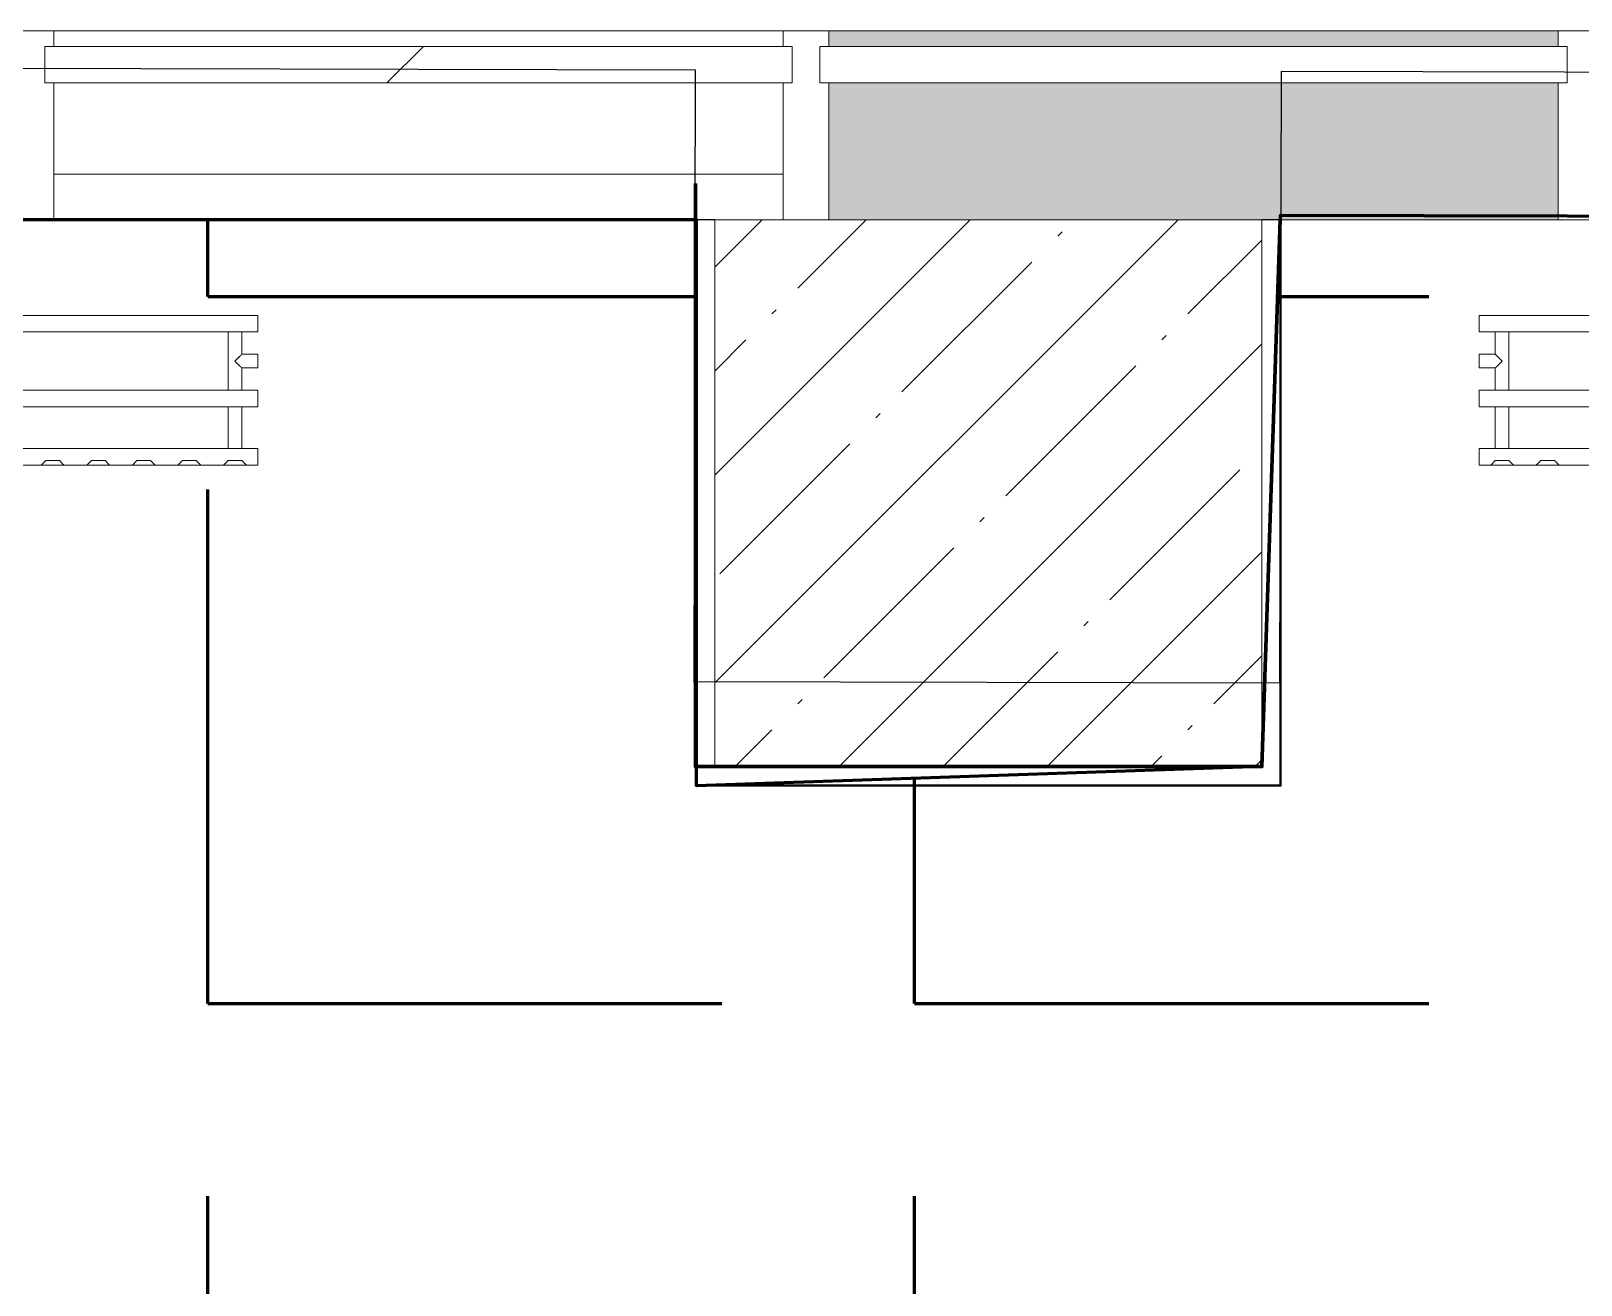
# Model space of a CAD drawing. Header units: millimetres. Extents: x -164500 to 426394, y -23753 to 102118.
# Drawn here: x 8425 to 10125, y 25795 to 27171 of the extents above; entities that cross this region are included whole.
import ezdxf

# ---------------------------------------------------------------- set-up
doc = ezdxf.new("R2010")
doc.units = ezdxf.units.MM
for name, color, linetype, lineweight in [('384 ПК-3', 30, 'Continuous', 120), ('454 плитка КР2', 30, 'Continuous', 60), ('A-FLOR', 7, 'Continuous', 9), ('A-GLAZ-CURT-1', 7, 'Continuous', 5), ('A-GLAZ-CURT-2', 7, 'Continuous', 20), ('A-GLAZ-CWMG', 7, 'Continuous', 9), ('A-GLAZ-CWMG-1', 7, 'Continuous', 20), ('S-COLS-1', 7, 'Continuous', 5)]:
    doc.layers.add(name, color=color, linetype=linetype, lineweight=lineweight)
doc.layers.add('M-EQPM-1', color=7, linetype='Continuous', lineweight=9, true_color=0xb2b2b2)

# ---------------------------------------------------------------- blocks, each defined once
blk = doc.blocks.new('Системная панель - Стекло - 40мм-22856067-Объем проектирования 1 этажа')
at = {"layer": 'A-GLAZ-CURT-1'}
h = blk.add_hatch(dxfattribs=at)
h.set_pattern_fill('FP_59', color=256, style=0, pattern_type=2)
h.set_pattern_definition([(45, (-8985, -27090), (-565.685, 565.685), [400, -1200]), (45, (-9385, -27290), (-565.685, 565.685), [1200, -400]), (45, (-8585, -27490), (-565.685, 565.685), [400, -1200])])
h.paths.add_polyline_path([(-410, -40), (410, -40), (410, 0), (-410, 0)])
at = {"layer": 'A-GLAZ-CURT-2'}
for p, q in [((410, 0), (-410, 0)), ((-410, 0), (-410, -40)), ((410, -40), (410, 0)), ((-410, -40), (410, -40))]:
    blk.add_line(p, q, dxfattribs=at)
blk = doc.blocks.new('Прямоугольный импост - Импост структурный с накладкой - 160мм-20149069-Объем проектирования 1 этажа')
at = {"layer": 'A-GLAZ-CWMG'}
for p, q in [((9185, 27307), (8385, 27307)), ((9185, 27150), (8385, 27150))]:
    blk.add_line(p, q, dxfattribs=at)
blk = doc.blocks.new('Прямоугольный импост - Импост структурный с накладкой - 190мм-20153693-Объем проектирования 1 этажа')
at = {"layer": 'A-GLAZ-CWMG-1'}
for p, q in [((-25, 40), (-25, 190)), ((-25, 190), (25, 190)), ((25, 190), (25, 40)), ((-15, 40), (-25, 40)), ((-15, 0), (-15, 40)), ((15, 40), (15, 0)), ((25, 40), (15, 40)), ((-25, -17), (-25, 0)), ((-25, 0), (-15, 0)), ((15, 0), (25, 0)), ((25, 0), (25, -17)), ((25, -17), (-25, -17))]:
    blk.add_line(p, q, dxfattribs=at)
blk = doc.blocks.new('Системная панель - Стекло - 40мм-V59-Объем проектирования 1 этажа')
at = {"layer": 'A-GLAZ-CURT-1'}
h = blk.add_hatch(dxfattribs=at)
h.set_pattern_fill('FP_84', color=256, style=0, pattern_type=2)
h.set_pattern_definition([(45, (-9835, -27090), (-565.685, 565.685), [400, -1200]), (45, (-10235, -27290), (-565.685, 565.685), [1200, -400]), (45, (-9435, -27490), (-565.685, 565.685), [400, -1200])])
h.paths.add_polyline_path([(357.5, -40), (410, -40), (410, 0), (-410, 0), (-410, -40), (95.5, -40)])
at = {"layer": 'A-GLAZ-CURT-2'}
for p, q in [((410, 0), (-410, 0)), ((-410, 0), (-410, -40)), ((410, -40), (410, 0)), ((-410, -40), (410, -40))]:
    blk.add_line(p, q, dxfattribs=at)
blk = doc.blocks.new('Прямоугольный импост - Импост структурный с накладкой - 190мм-23186023-Объем проектирования 1 этажа')
at = {"layer": 'A-GLAZ-CWMG'}
for points in [[(9992.5, 27290), (10035, 27290), (10035, 27307), (9235, 27307), (9235, 27290)], [(9992.5, 27100), (10035, 27100), (10035, 27250), (9235, 27250), (9235, 27100), (9730, 27100)]]:
    blk.add_hatch(color=256, dxfattribs=at).paths.add_polyline_path(points)
for p, q in [((10035, 27307), (9235, 27307)), ((10035, 27100), (9730, 27100))]:
    blk.add_line(p, q, dxfattribs=at)
blk = doc.blocks.new('Прямоугольный импост - Импост структурный с накладкой - 190мм-V60-Объем проектирования 1 этажа')
at = {"layer": 'A-GLAZ-CWMG-1'}
for p, q in [((-25, 40), (-25, 190)), ((25, 190), (25, 40)), ((-15, 40), (-25, 40)), ((-15, 0), (-15, 40)), ((15, 40), (15, 0)), ((25, 40), (15, 40)), ((-25, -17), (-25, 0)), ((-25, 0), (-15, 0)), ((15, 0), (25, 0)), ((25, 0), (25, -17)), ((25, -17), (-25, -17))]:
    blk.add_line(p, q, dxfattribs=at)
blk = doc.blocks.new('BSC_Колонна _Прямоугольная - 600х600-V146-Объем проектирования 1 этажа')
at = {"layer": 'S-COLS-1'}
h = blk.add_hatch(dxfattribs=at)
h.set_pattern_fill('FP_151', color=256, style=0, pattern_type=2)
h.set_pattern_definition([(45, (-9410, -26800), (-114.04925, 114.04925), []), (45, (-9295.95, -26800), (-114.04925, 114.04925), [201.613, -40.323, 6.706, -33.617])])
h.paths.add_polyline_path([(66.7, -300), (300, -300), (300, 300), (-300, 300), (-300, -300)])
for p, q in [((300, 300), (-300, 300)), ((-300, 300), (-300, -300)), ((300, -300), (300, 300)), ((-300, -300), (300, -300))]:
    blk.add_line(p, q, dxfattribs=at)
blk = doc.blocks.new('radiator_prado_classic_z_tip_30_po exemplyaru - Classic Z Тип 30-500-V250-Объем проектирования 1 этажа')
at = {"layer": 'M-EQPM-1'}
for p, q in [((1800, 228), (0, 228)), ((1687.5, 228), (1712.5, 228)), ((1712.5, 228), (1737.5, 228)), ((1737.5, 228), (1712.5, 228)), ((1712.5, 228), (1737.5, 228)), ((1712.5, 228), (1717.5, 223)), ((1712.5, 228), (1717.5, 223)), ((1732.5, 223), (1717.5, 223)), ((1717.5, 223), (1732.5, 223)), ((1732.5, 223), (1737.5, 228)), ((1737.5, 228), (1732.5, 223)), ((1737.5, 228), (1762.5, 228)), ((1762.5, 228), (1787.5, 228)), ((1787.5, 228), (1762.5, 228)), ((1762.5, 228), (1787.5, 228)), ((1762.5, 228), (1767.5, 223)), ((1762.5, 228), (1767.5, 223)), ((1782.5, 223), (1767.5, 223)), ((1767.5, 223), (1782.5, 223)), ((1782.5, 223), (1787.5, 228)), ((1787.5, 228), (1782.5, 223)), ((1787.5, 228), (1800, 228)), ((1800, 210), (1800, 228)), ((1800, 228), (1800, 210)), ((0, 210), (1800, 210)), ((1767.8, 210), (32.2, 210)), ((1767.5, 210), (1767.5, 164)), ((1767.5, 210), (1767.5, 164)), ((1767.8, 210), (1767.5, 210)), ((1767.5, 210), (1782.5, 210)), ((1767.8, 210), (1767.5, 210)), ((1767.5, 210), (1767.8, 210)), ((1782.2, 210), (1767.8, 210)), ((1782.2, 210), (1767.8, 210)), ((1767.8, 210), (1782.2, 210)), ((1782.5, 210), (1782.2, 210)), ((1782.5, 210), (1782.2, 210)), ((1782.2, 210), (1782.5, 210)), ((1800, 210), (1782.2, 210)), ((1782.5, 164), (1782.5, 210)), ((1782.5, 164), (1782.5, 210)), ((1800, 164), (0, 164)), ((32.2, 164), (1767.8, 164)), ((1767.8, 164), (1767.5, 164)), ((1767.5, 164), (1782.5, 164)), ((1767.8, 164), (1767.5, 164)), ((1767.5, 164), (1767.8, 164)), ((1782.2, 164), (1767.8, 164)), ((1782.2, 164), (1767.8, 164)), ((1767.8, 164), (1782.2, 164)), ((1782.5, 164), (1782.2, 164)), ((1782.5, 164), (1782.2, 164)), ((1782.2, 164), (1782.5, 164)), ((1782.2, 164), (1800, 164)), ((1800, 146), (1800, 164)), ((1800, 164), (1800, 146)), ((0, 146), (1800, 146)), ((1767.8, 146), (32.2, 146)), ((1767.5, 146), (1767.5, 82)), ((1767.5, 146), (1767.5, 82)), ((1767.5, 146), (1767.8, 146)), ((1782.5, 146), (1767.5, 146)), ((1767.5, 146), (1767.8, 146)), ((1767.8, 146), (1767.5, 146)), ((1767.8, 146), (1781.5, 146)), ((1767.8, 146), (1781.5, 146)), ((1781.5, 146), (1767.8, 146)), ((1781.5, 146), (1782.5, 146)), ((1781.5, 146), (1782.5, 146)), ((1782.5, 146), (1781.5, 146)), ((1800, 146), (1781.5, 146)), ((1782.5, 121.5), (1782.5, 146)), ((1782.5, 121.5), (1782.5, 146)), ((1800, 121.5), (1782.5, 121.5)), ((1800, 121.5), (1782.5, 121.5)), ((1800, 121.5), (1800, 106.5)), ((1800, 120.5), (1800, 121.5)), ((1800, 121.5), (1800, 120.5)), ((1800, 120.5), (1800, 121.5)), ((1800, 107.5), (1800, 120.5)), ((1800, 120.5), (1800, 107.5)), ((1800, 107.5), (1800, 120.5)), ((1782.5, 82), (1782.5, 106.5)), ((1782.5, 106.5), (1800, 106.5)), ((1782.5, 82), (1782.5, 106.5)), ((1782.5, 106.5), (1800, 106.5)), ((1800, 106.5), (1800, 107.5)), ((1800, 107.5), (1800, 106.5)), ((1800, 106.5), (1800, 107.5)), ((1800, 82), (0, 82)), ((32.2, 82), (1767.8, 82)), ((1767.8, 82), (1767.5, 82)), ((1767.5, 82), (1782.5, 82)), ((1767.8, 82), (1767.5, 82)), ((1767.5, 82), (1767.8, 82)), ((1781.5, 82), (1767.8, 82)), ((1781.5, 82), (1767.8, 82)), ((1767.8, 82), (1781.5, 82)), ((1782.5, 82), (1781.5, 82)), ((1782.5, 82), (1781.5, 82)), ((1781.5, 82), (1782.5, 82)), ((1781.5, 82), (1800, 82)), ((1800, 64), (1800, 82)), ((1800, 82), (1800, 64)), ((1800, 64), (0, 64)), ((0, 64), (1800, 64))]:
    blk.add_line(p, q, dxfattribs=at)
for points, knots in [([(1775, 114), (1775.5, 114.5), (1776.4, 115.4), (1777.6, 116.6), (1778.4, 117.4), (1778.9, 117.9), (1779.2, 118.2), (1779.5, 118.5), (1779.8, 118.8), (1780.1, 119.2), (1780.4, 119.4), (1780.7, 119.7), (1781, 120), (1781.3, 120.3), (1781.5, 120.5), (1781.7, 120.7), (1781.9, 120.9), (1782.1, 121.1), (1782.2, 121.2), (1782.3, 121.3), (1782.5, 121.5), (1782.5, 121.5), (1782.5, 121.5)], [0, 0, 0, 0, 0.142857, 0.285714, 0.357143, 0.392857, 0.428571, 0.464286, 0.5, 0.535714, 0.571429, 0.607143, 0.642857, 0.678571, 0.714286, 0.75, 0.785714, 0.821429, 0.857143, 0.892857, 0.928571, 1, 1, 1, 1]), ([(1780.4, 119.4), (1780.3, 119.3), (1780.1, 119.2), (1779.7, 118.7), (1779.3, 118.3), (1778.9, 117.9), (1778.4, 117.4), (1778.1, 117.1), (1777.9, 116.9)], [0.4285714, 0.4285714, 0.4285714, 0.4285714, 0.4642857, 0.5, 0.5714286, 0.6071429, 0.6428571, 0.7142857, 0.7142857, 0.7142857, 0.7142857]), ([(1780.4, 119.4), (1780.3, 119.3), (1780.1, 119.2), (1779.7, 118.7), (1779.3, 118.3), (1778.9, 117.9), (1778.4, 117.4), (1778.1, 117.1), (1777.9, 116.9)], [0.4285714, 0.4285714, 0.4285714, 0.4285714, 0.4642857, 0.5, 0.5714286, 0.6071429, 0.6428571, 0.7142857, 0.7142857, 0.7142857, 0.7142857]), ([(1777.9, 116.9), (1778.1, 117.1), (1778.4, 117.4), (1778.9, 117.9), (1779.2, 118.2), (1779.5, 118.5), (1779.8, 118.8), (1780.1, 119.2), (1780.3, 119.3), (1780.4, 119.4)], [0.2857143, 0.2857143, 0.2857143, 0.2857143, 0.3571429, 0.3928571, 0.4285714, 0.4642857, 0.5, 0.5357143, 0.5714286, 0.5714286, 0.5714286, 0.5714286]), ([(1782.5, 121.5), (1782.5, 121.5), (1782.5, 121.5), (1782.3, 121.3), (1782.2, 121.2), (1782.1, 121.1), (1781.9, 120.9), (1781.7, 120.7), (1781.6, 120.6), (1781.5, 120.5)], [0, 0, 0, 0, 0.0714286, 0.1071429, 0.1428571, 0.1785714, 0.2142857, 0.25, 0.2857143, 0.2857143, 0.2857143, 0.2857143]), ([(1782.5, 121.5), (1782.5, 121.5), (1782.5, 121.5), (1782.3, 121.3), (1782.2, 121.2), (1782.1, 121.1), (1781.9, 120.9), (1781.7, 120.7), (1781.6, 120.6), (1781.5, 120.5)], [0, 0, 0, 0, 0.0714286, 0.1071429, 0.1428571, 0.1785714, 0.2142857, 0.25, 0.2857143, 0.2857143, 0.2857143, 0.2857143]), ([(1781.5, 120.5), (1781.6, 120.6), (1781.7, 120.7), (1781.9, 120.9), (1782.1, 121.1), (1782.2, 121.2), (1782.3, 121.3), (1782.5, 121.5), (1782.5, 121.5), (1782.5, 121.5)], [0.7142857, 0.7142857, 0.7142857, 0.7142857, 0.75, 0.7857143, 0.8214286, 0.8571429, 0.8928571, 0.9285714, 1, 1, 1, 1]), ([(1782.5, 106.5), (1782.5, 106.5), (1782.5, 106.5), (1782.3, 106.7), (1782.2, 106.8), (1782.1, 106.9), (1781.9, 107.1), (1781.7, 107.3), (1781.5, 107.5), (1781.3, 107.7), (1781, 108), (1780.7, 108.3), (1780.4, 108.6), (1780.1, 108.8), (1779.7, 109.3), (1779.3, 109.7), (1778.9, 110.1), (1778.4, 110.6), (1777.6, 111.4), (1776.4, 112.6), (1775.5, 113.5), (1775, 114)], [0, 0, 0, 0, 0.071429, 0.107143, 0.142857, 0.178571, 0.214286, 0.25, 0.285714, 0.321429, 0.357143, 0.392857, 0.428571, 0.464286, 0.5, 0.571429, 0.607143, 0.642857, 0.714286, 0.857143, 1, 1, 1, 1]), ([(1777.9, 111.1), (1778.1, 110.9), (1778.4, 110.6), (1778.9, 110.1), (1779.2, 109.8), (1779.5, 109.5), (1779.8, 109.2), (1780.1, 108.8), (1780.3, 108.7), (1780.4, 108.6)], [0.2857143, 0.2857143, 0.2857143, 0.2857143, 0.3571429, 0.3928571, 0.4285714, 0.4642857, 0.5, 0.5357143, 0.5714286, 0.5714286, 0.5714286, 0.5714286]), ([(1777.9, 111.1), (1778.1, 110.9), (1778.4, 110.6), (1778.9, 110.1), (1779.1, 109.9), (1779.2, 109.8)], [0.2857143, 0.2857143, 0.2857143, 0.2857143, 0.3571429, 0.3928571, 0.4285714, 0.4285714, 0.4285714, 0.4285714]), ([(1780.4, 108.6), (1780.3, 108.7), (1780.1, 108.8), (1779.7, 109.3), (1779.3, 109.7), (1778.9, 110.1), (1778.4, 110.6), (1778.1, 110.9), (1777.9, 111.1)], [0.4285714, 0.4285714, 0.4285714, 0.4285714, 0.4642857, 0.5, 0.5714286, 0.6071429, 0.6428571, 0.7142857, 0.7142857, 0.7142857, 0.7142857]), ([(1781.5, 107.5), (1781.6, 107.4), (1781.7, 107.3), (1781.9, 107.1), (1782.1, 106.9), (1782.2, 106.8), (1782.3, 106.7), (1782.5, 106.5), (1782.5, 106.5), (1782.5, 106.5)], [0.7142857, 0.7142857, 0.7142857, 0.7142857, 0.75, 0.7857143, 0.8214286, 0.8571429, 0.8928571, 0.9285714, 1, 1, 1, 1]), ([(1781.5, 107.5), (1781.6, 107.4), (1781.7, 107.3), (1781.9, 107.1), (1782.1, 106.9), (1782.2, 106.8), (1782.3, 106.7), (1782.5, 106.5), (1782.5, 106.5), (1782.5, 106.5)], [0.7142857, 0.7142857, 0.7142857, 0.7142857, 0.75, 0.7857143, 0.8214286, 0.8571429, 0.8928571, 0.9285714, 1, 1, 1, 1]), ([(1782.5, 106.5), (1782.5, 106.5), (1782.5, 106.5), (1782.3, 106.7), (1782.2, 106.8), (1782.1, 106.9), (1781.9, 107.1), (1781.7, 107.3), (1781.6, 107.4), (1781.5, 107.5)], [0, 0, 0, 0, 0.0714286, 0.1071429, 0.1428571, 0.1785714, 0.2142857, 0.25, 0.2857143, 0.2857143, 0.2857143, 0.2857143])]:
    blk.add_open_spline(points, degree=3, knots=knots, dxfattribs=at)
for points in [[(1781.5, 120.5), (1781.4, 120.4), (1781.3, 120.3), (1781, 120), (1780.7, 119.7), (1780.5, 119.5), (1780.4, 119.4)], [(1781.5, 120.5), (1781.4, 120.4), (1781.3, 120.3), (1781, 120), (1780.7, 119.7), (1780.5, 119.5), (1780.4, 119.4)], [(1780.4, 119.4), (1780.5, 119.5), (1780.7, 119.7), (1781, 120), (1781.3, 120.3), (1781.4, 120.4), (1781.5, 120.5)], [(1777.9, 116.9), (1777.4, 116.4), (1776.4, 115.4), (1775.5, 114.5), (1775, 114)], [(1777.9, 116.9), (1777.4, 116.4), (1776.4, 115.4), (1775.5, 114.5), (1775, 114)], [(1775, 114), (1775.5, 114.5), (1776.4, 115.4), (1777.4, 116.4), (1777.9, 116.9)], [(1775, 114), (1775.5, 113.5), (1776.4, 112.6), (1777.4, 111.6), (1777.9, 111.1)], [(1775, 114), (1775.5, 113.5), (1776.4, 112.6), (1777.4, 111.6), (1777.9, 111.1)], [(1777.9, 111.1), (1777.4, 111.6), (1776.4, 112.6), (1775.5, 113.5), (1775, 114)], [(1779.2, 109.8), (1779.3, 109.7), (1779.5, 109.5), (1779.8, 109.2), (1780.1, 108.8), (1780.3, 108.7), (1780.4, 108.6)], [(1780.4, 108.6), (1780.5, 108.5), (1780.7, 108.3), (1781, 108), (1781.3, 107.7), (1781.4, 107.6), (1781.5, 107.5)], [(1780.4, 108.6), (1780.5, 108.5), (1780.7, 108.3), (1781, 108), (1781.3, 107.7), (1781.4, 107.6), (1781.5, 107.5)], [(1781.5, 107.5), (1781.4, 107.6), (1781.3, 107.7), (1781, 108), (1780.7, 108.3), (1780.5, 108.5), (1780.4, 108.6)]]:
    blk.add_open_spline(points, degree=3, dxfattribs=at)
blk = doc.blocks.new('radiator_prado_classic_z_tip_30_po exemplyaru - Classic Z Тип 30-500-V251-Объем проектирования 1 этажа')
at = {"layer": 'M-EQPM-1'}
for p, q in [((0, 228), (0, 210)), ((1800, 228), (0, 228)), ((0, 210), (0, 228)), ((0, 228), (12.5, 228)), ((12.5, 228), (37.5, 228)), ((37.5, 228), (12.5, 228)), ((12.5, 228), (37.5, 228)), ((12.5, 228), (17.5, 223)), ((12.5, 228), (17.5, 223)), ((32.5, 223), (17.5, 223)), ((17.5, 223), (32.5, 223)), ((32.5, 223), (37.5, 228)), ((37.5, 228), (32.5, 223)), ((37.5, 228), (62.5, 228)), ((62.5, 228), (87.5, 228)), ((87.5, 228), (62.5, 228)), ((62.5, 228), (87.5, 228)), ((62.5, 228), (67.5, 223)), ((62.5, 228), (67.5, 223)), ((82.5, 223), (67.5, 223)), ((67.5, 223), (82.5, 223)), ((82.5, 223), (87.5, 228)), ((87.5, 228), (82.5, 223)), ((87.5, 228), (112.5, 228)), ((112.5, 228), (137.5, 228)), ((137.5, 228), (112.5, 228)), ((112.5, 228), (137.5, 228)), ((112.5, 228), (117.5, 223)), ((112.5, 228), (117.5, 223)), ((132.5, 223), (117.5, 223)), ((117.5, 223), (132.5, 223)), ((132.5, 223), (137.5, 228)), ((137.5, 228), (132.5, 223)), ((137.5, 228), (162.5, 228)), ((187.5, 228), (162.5, 228)), ((162.5, 228), (187.5, 228)), ((162.5, 228), (167.5, 223)), ((162.5, 228), (167.5, 223)), ((163.5, 228), (187.5, 228)), ((182.5, 223), (167.5, 223)), ((167.5, 223), (182.5, 223)), ((182.5, 223), (187.5, 228)), ((187.5, 228), (182.5, 223)), ((187.5, 228), (212.5, 228)), ((212.5, 228), (237.5, 228)), ((237.5, 228), (212.5, 228)), ((212.5, 228), (237.5, 228)), ((212.5, 228), (217.5, 223)), ((212.5, 228), (217.5, 223)), ((232.5, 223), (217.5, 223)), ((217.5, 223), (232.5, 223)), ((232.5, 223), (237.5, 228)), ((237.5, 228), (232.5, 223)), ((237.5, 228), (262.5, 228)), ((0, 210), (1800, 210)), ((17.8, 210), (0, 210)), ((17.5, 210), (17.5, 164)), ((17.5, 210), (17.5, 164)), ((17.8, 210), (17.5, 210)), ((17.5, 210), (17.8, 210)), ((17.8, 210), (17.5, 210)), ((17.5, 210), (32.5, 210)), ((32.2, 210), (17.8, 210)), ((17.8, 210), (32.2, 210)), ((32.2, 210), (17.8, 210)), ((32.5, 210), (32.2, 210)), ((32.2, 210), (32.5, 210)), ((32.5, 210), (32.2, 210)), ((1767.8, 210), (32.2, 210)), ((32.5, 164), (32.5, 210)), ((32.5, 164), (32.5, 210)), ((1800, 164), (0, 164)), ((0, 164), (0, 146)), ((0, 146), (0, 164)), ((0, 164), (17.8, 164)), ((17.8, 164), (17.5, 164)), ((17.5, 164), (17.8, 164)), ((17.8, 164), (17.5, 164)), ((17.5, 164), (32.5, 164)), ((32.2, 164), (17.8, 164)), ((17.8, 164), (32.2, 164)), ((32.2, 164), (17.8, 164)), ((32.5, 164), (32.2, 164)), ((32.2, 164), (32.5, 164)), ((32.5, 164), (32.2, 164)), ((32.2, 164), (1767.8, 164)), ((0, 146), (1800, 146)), ((18.5, 146), (0, 146)), ((17.5, 146), (17.5, 121.5)), ((17.5, 146), (17.5, 121.5)), ((17.5, 146), (18.5, 146)), ((18.5, 146), (17.5, 146)), ((17.5, 146), (18.5, 146)), ((32.5, 146), (17.5, 146)), ((18.5, 146), (32.2, 146)), ((32.2, 146), (18.5, 146)), ((18.5, 146), (32.2, 146)), ((32.2, 146), (32.5, 146)), ((32.5, 146), (32.2, 146)), ((32.2, 146), (32.5, 146)), ((1767.8, 146), (32.2, 146)), ((32.5, 82), (32.5, 146)), ((32.5, 82), (32.5, 146)), ((17.5, 121.5), (0, 121.5)), ((17.5, 121.5), (0, 121.5)), ((0, 121.5), (0, 120.5)), ((0, 106.5), (0, 121.5)), ((0, 120.5), (0, 107.5)), ((0, 120.5), (0, 119.3)), ((0, 114), (0, 120.5)), ((0, 120.5), (0, 120.5)), ((0, 119.3), (0, 117.8)), ((0, 117.8), (0, 114)), ((0, 114), (0, 110.3)), ((0, 107.5), (0, 114)), ((0, 110.3), (0, 108.7)), ((0, 108.7), (0, 107.5)), ((0, 107.5), (0, 106.5)), ((0, 107.5), (0, 107.5)), ((0, 106.5), (17.5, 106.5)), ((0, 106.5), (17.5, 106.5)), ((17.5, 106.5), (17.5, 82)), ((17.5, 106.5), (17.5, 82)), ((1800, 82), (0, 82)), ((0, 82), (0, 64)), ((0, 64), (0, 82)), ((0, 82), (18.5, 82)), ((18.5, 82), (17.5, 82)), ((17.5, 82), (18.5, 82)), ((18.5, 82), (17.5, 82)), ((17.5, 82), (32.5, 82)), ((32.2, 82), (18.5, 82)), ((18.5, 82), (32.2, 82)), ((32.2, 82), (18.5, 82)), ((32.5, 82), (32.2, 82)), ((32.2, 82), (32.5, 82)), ((32.5, 82), (32.2, 82)), ((32.2, 82), (1767.8, 82)), ((1800, 64), (0, 64)), ((0, 64), (1800, 64))]:
    blk.add_line(p, q, dxfattribs=at)
for points, knots in [([(18.5, 120.5), (18.4, 120.6), (18.3, 120.7), (18.1, 120.9), (17.9, 121.1), (17.8, 121.2), (17.7, 121.3), (17.5, 121.5), (17.5, 121.5), (17.5, 121.5)], [0.7142857, 0.7142857, 0.7142857, 0.7142857, 0.75, 0.7857143, 0.8214286, 0.8571429, 0.8928571, 0.9285714, 1, 1, 1, 1]), ([(17.5, 121.5), (17.5, 121.5), (17.5, 121.5), (17.7, 121.3), (17.8, 121.2), (17.9, 121.1), (18.1, 120.9), (18.3, 120.7), (18.4, 120.6), (18.5, 120.5)], [0, 0, 0, 0, 0.0714286, 0.1071429, 0.1428571, 0.1785714, 0.2142857, 0.25, 0.2857143, 0.2857143, 0.2857143, 0.2857143]), ([(17.5, 121.5), (17.5, 121.5), (17.5, 121.5), (17.7, 121.3), (17.8, 121.2), (17.9, 121.1), (18.1, 120.9), (18.3, 120.7), (18.4, 120.6), (18.5, 120.5)], [0, 0, 0, 0, 0.0714286, 0.1071429, 0.1428571, 0.1785714, 0.2142857, 0.25, 0.2857143, 0.2857143, 0.2857143, 0.2857143]), ([(25, 114), (24.5, 114.5), (23.6, 115.4), (22.4, 116.6), (21.6, 117.4), (21.1, 117.9), (20.8, 118.2), (20.5, 118.5), (20.2, 118.8), (19.8, 119.1), (19.6, 119.4), (19.3, 119.7), (19, 120), (18.7, 120.3), (18.5, 120.5), (18.3, 120.7), (18.1, 120.9), (17.9, 121.1), (17.8, 121.2), (17.7, 121.3), (17.5, 121.5), (17.5, 121.5), (17.5, 121.5)], [0, 0, 0, 0, 0.142857, 0.285714, 0.357143, 0.392857, 0.428571, 0.464286, 0.5, 0.535714, 0.571429, 0.607143, 0.642857, 0.678571, 0.714286, 0.75, 0.785714, 0.821429, 0.857143, 0.892857, 0.928571, 1, 1, 1, 1]), ([(22.1, 116.9), (21.9, 117.1), (21.6, 117.4), (21.1, 117.9), (20.8, 118.2), (20.5, 118.5), (20.2, 118.8), (19.9, 119.2), (19.7, 119.3), (19.6, 119.4)], [0.2857143, 0.2857143, 0.2857143, 0.2857143, 0.3571429, 0.3928571, 0.4285714, 0.4642857, 0.5, 0.5357143, 0.5714286, 0.5714286, 0.5714286, 0.5714286]), ([(19.6, 119.4), (19.7, 119.3), (19.9, 119.2), (20.3, 118.7), (20.7, 118.3), (21.1, 117.9), (21.6, 117.4), (21.9, 117.1), (22.1, 116.9)], [0.4285714, 0.4285714, 0.4285714, 0.4285714, 0.4642857, 0.5, 0.5714286, 0.6071429, 0.6428571, 0.7142857, 0.7142857, 0.7142857, 0.7142857]), ([(19.6, 119.4), (19.7, 119.3), (19.8, 119.1), (20.3, 118.7), (20.7, 118.3), (21.1, 117.9), (21.6, 117.4), (21.9, 117.1), (22.1, 116.9)], [0.4285714, 0.4285714, 0.4285714, 0.4285714, 0.4642857, 0.5, 0.5714286, 0.6071429, 0.6428571, 0.7142857, 0.7142857, 0.7142857, 0.7142857]), ([(17.5, 106.5), (17.5, 106.5), (17.5, 106.5), (17.7, 106.7), (17.8, 106.8), (17.9, 106.9), (18.1, 107.1), (18.3, 107.3), (18.5, 107.5), (18.7, 107.7), (19, 108), (19.3, 108.3), (19.6, 108.6), (19.8, 108.9), (20.3, 109.3), (20.7, 109.7), (21.1, 110.1), (21.6, 110.6), (22.4, 111.4), (23.6, 112.6), (24.5, 113.5), (25, 114)], [0, 0, 0, 0, 0.071429, 0.107143, 0.142857, 0.178571, 0.214286, 0.25, 0.285714, 0.321429, 0.357143, 0.392857, 0.428571, 0.464286, 0.5, 0.571429, 0.607143, 0.642857, 0.714286, 0.857143, 1, 1, 1, 1]), ([(17.5, 106.5), (17.5, 106.5), (17.5, 106.5), (17.7, 106.7), (17.8, 106.8), (17.9, 106.9), (18.1, 107.1), (18.3, 107.3), (18.4, 107.4), (18.5, 107.5)], [0, 0, 0, 0, 0.0714286, 0.1071429, 0.1428571, 0.1785714, 0.2142857, 0.25, 0.2857143, 0.2857143, 0.2857143, 0.2857143]), ([(18.5, 107.5), (18.4, 107.4), (18.3, 107.3), (18.1, 107.1), (17.9, 106.9), (17.8, 106.8), (17.7, 106.7), (17.5, 106.5), (17.5, 106.5), (17.5, 106.5)], [0.7142857, 0.7142857, 0.7142857, 0.7142857, 0.75, 0.7857143, 0.8214286, 0.8571429, 0.8928571, 0.9285714, 1, 1, 1, 1]), ([(18.5, 107.5), (18.4, 107.4), (18.3, 107.3), (18.1, 107.1), (17.9, 106.9), (17.8, 106.8), (17.7, 106.7), (17.5, 106.5), (17.5, 106.5), (17.5, 106.5)], [0.7142857, 0.7142857, 0.7142857, 0.7142857, 0.75, 0.7857143, 0.8214286, 0.8571429, 0.8928571, 0.9285714, 1, 1, 1, 1]), ([(19.6, 108.6), (19.7, 108.7), (19.9, 108.8), (20.3, 109.3), (20.7, 109.7), (21.1, 110.1), (21.6, 110.6), (21.9, 110.9), (22.1, 111.1)], [0.4285714, 0.4285714, 0.4285714, 0.4285714, 0.4642857, 0.5, 0.5714286, 0.6071429, 0.6428571, 0.7142857, 0.7142857, 0.7142857, 0.7142857]), ([(22.1, 111.1), (21.9, 110.9), (21.6, 110.6), (21.1, 110.1), (20.8, 109.8), (20.5, 109.5), (20.2, 109.2), (19.9, 108.8), (19.7, 108.7), (19.6, 108.6)], [0.2857143, 0.2857143, 0.2857143, 0.2857143, 0.3571429, 0.3928571, 0.4285714, 0.4642857, 0.5, 0.5357143, 0.5714286, 0.5714286, 0.5714286, 0.5714286]), ([(22.1, 111.1), (21.9, 110.9), (21.6, 110.6), (21.1, 110.1), (20.8, 109.8), (20.5, 109.5), (20.2, 109.2), (19.8, 108.9), (19.7, 108.7), (19.6, 108.6)], [0.2857143, 0.2857143, 0.2857143, 0.2857143, 0.3571429, 0.3928571, 0.4285714, 0.4642857, 0.5, 0.5357143, 0.5714286, 0.5714286, 0.5714286, 0.5714286])]:
    blk.add_open_spline(points, degree=3, knots=knots, dxfattribs=at)
for points in [[(19.6, 119.4), (19.5, 119.5), (19.3, 119.7), (19, 120), (18.7, 120.3), (18.6, 120.4), (18.5, 120.5)], [(18.5, 120.5), (18.6, 120.4), (18.7, 120.3), (19, 120), (19.3, 119.7), (19.5, 119.5), (19.6, 119.4)], [(18.5, 120.5), (18.6, 120.4), (18.7, 120.3), (19, 120), (19.3, 119.7), (19.5, 119.5), (19.6, 119.4)], [(18.5, 107.5), (18.6, 107.6), (18.7, 107.7), (19, 108), (19.3, 108.3), (19.5, 108.5), (19.6, 108.6)], [(19.6, 108.6), (19.5, 108.5), (19.3, 108.3), (19, 108), (18.7, 107.7), (18.6, 107.6), (18.5, 107.5)], [(19.6, 108.6), (19.5, 108.5), (19.3, 108.3), (19, 108), (18.7, 107.7), (18.6, 107.6), (18.5, 107.5)], [(25, 114), (24.5, 114.5), (23.6, 115.4), (22.6, 116.4), (22.1, 116.9)], [(22.1, 116.9), (22.6, 116.4), (23.6, 115.4), (24.5, 114.5), (25, 114)], [(22.1, 116.9), (22.6, 116.4), (23.6, 115.4), (24.5, 114.5), (25, 114)], [(22.1, 111.1), (22.6, 111.6), (23.6, 112.6), (24.5, 113.5), (25, 114)], [(25, 114), (24.5, 113.5), (23.6, 112.6), (22.6, 111.6), (22.1, 111.1)], [(25, 114), (24.5, 113.5), (23.6, 112.6), (22.6, 111.6), (22.1, 111.1)]]:
    blk.add_open_spline(points, degree=3, dxfattribs=at)

msp = doc.modelspace()

# ---------------------------------------------------------------- hatches: boundary and pattern name
at = {"layer": '454 плитка КР2'}
h = msp.add_hatch(dxfattribs=at)
h.set_pattern_fill('ANGLE', color=256, scale=111)
h.set_pattern_definition([(0, (205553.1, 26879), (0, 775.335), [563.88, -211.455]), (90, (205553.1, 26879), (-775.335, 5e-14), [563.88, -211.455])])
h.paths.add_polyline_path([(9795.702, 24721.757), (13769.025, 24712.43), (13731.498, 26959.317), (9794.851, 26968.558), (9774.702, 26363.938), (9154.702, 26342.938), (9154.702, 26963.938), (4744.702, 26963.938), (4744.702, 26239.06), (4125.822, 26189.06), (4121.46, 25760.869), (9792.444, 25747.556)])

# ---------------------------------------------------------------- linework, layer by layer
for p, q in [((9153.702, 26963.938), (9153.702, 26342.938)), ((9154.702, 26963.938), (9154.702, 26343.938)), ((9174.702, 26963.938), (9154.702, 26963.938)), ((9794.702, 26963.938), (9774.702, 26963.938)), ((9794.702, 26343.938), (9794.702, 26963.938)), ((9795.702, 26963.938), (9794.702, 26963.938)), ((9795.702, 26342.938), (9795.702, 26963.938)), ((9153.702, 26342.938), (9795.702, 26342.938)), ((9154.702, 26343.938), (9794.702, 26343.938))]:
    msp.add_line(p, q)
at = {"flags": 128}
msp.add_lwpolyline([(13524.928, 27117.798), (9795.681, 27126.553), (9794.106, 26455.554), (9152.108, 26457.061), (9153.683, 27128.06), (4745.695, 27138.407), (4744.12, 26467.409), (4123.122, 26468.867), (4121.46, 25760.869), (9792.444, 25747.556), (9788.989, 24275.56), (9188.991, 24276.969), (9184.113, 22198.975), (9784.111, 22197.566), (9780.657, 20726.07), (10001.967, 20608.706), (9998.837, 19275.278)], dxfattribs=at)
at = {"layer": '384 ПК-3'}
msp.add_lwpolyline([(9153.391, 27003.591), (9153.391, 26363.938), (9774.702, 26363.938), (9794.702, 26963.938)], dxfattribs=at)
at = {"layer": '454 плитка КР2'}
msp.add_lwpolyline([(9795.702, 24721.757), (13769.025, 24712.43), (13731.498, 26959.317), (9794.851, 26968.558), (9774.702, 26363.938), (9154.702, 26342.938), (9154.702, 26963.938), (4744.702, 26963.938), (4744.702, 26239.06), (4125.822, 26189.06), (4121.46, 25760.869), (9792.444, 25747.556)], close=True, dxfattribs=at)
at = {"layer": 'A-FLOR'}
for p, q in [((9154.702, 26963.938), (4999.702, 26963.938)), ((13754.702, 26963.938), (10057.209, 26963.938))]:
    msp.add_line(p, q, dxfattribs=at)

# ---------------------------------------------------------------- block references
at = {"extrusion": (0, 0, -1), "rotation": 180}
for name, p in [('Прямоугольный импост - Импост структурный с накладкой - 190мм-20153693-Объем проектирования 1 этажа', (-8424.702, 27153.938)), ('Прямоугольный импост - Импост структурный с накладкой - 190мм-V60-Объем проектирования 1 этажа', (-9274.702, 27153.938)), ('Прямоугольный импост - Импост структурный с накладкой - 190мм-20153693-Объем проектирования 1 этажа', (-10124.702, 27153.938))]:
    msp.add_blockref(name, p, dxfattribs=at)
for name, p in [('Прямоугольный импост - Импост структурный с накладкой - 160мм-20149069-Объем проектирования 1 этажа', (64.702, -136.062)), ('Прямоугольный импост - Импост структурный с накладкой - 190мм-23186023-Объем проектирования 1 этажа', (64.702, -136.062)), ('Системная панель - Стекло - 40мм-22856067-Объем проектирования 1 этажа', (8849.702, 27153.938)), ('Системная панель - Стекло - 40мм-V59-Объем проектирования 1 этажа', (9699.702, 27153.938)), ('BSC_Колонна _Прямоугольная - 600х600-V146-Объем проектирования 1 этажа', (9474.702, 26663.938))]:
    msp.add_blockref(name, p)
at = {"layer": 'M-EQPM-1', "rotation": 180}
for name, p in [('radiator_prado_classic_z_tip_30_po exemplyaru - Classic Z Тип 30-500-V251-Объем проектирования 1 этажа', (8673.381, 26922.729)), ('radiator_prado_classic_z_tip_30_po exemplyaru - Classic Z Тип 30-500-V250-Объем проектирования 1 этажа', (11813.188, 26922.729))]:
    msp.add_blockref(name, p, dxfattribs=at)

doc.saveas('drawing.dxf')
